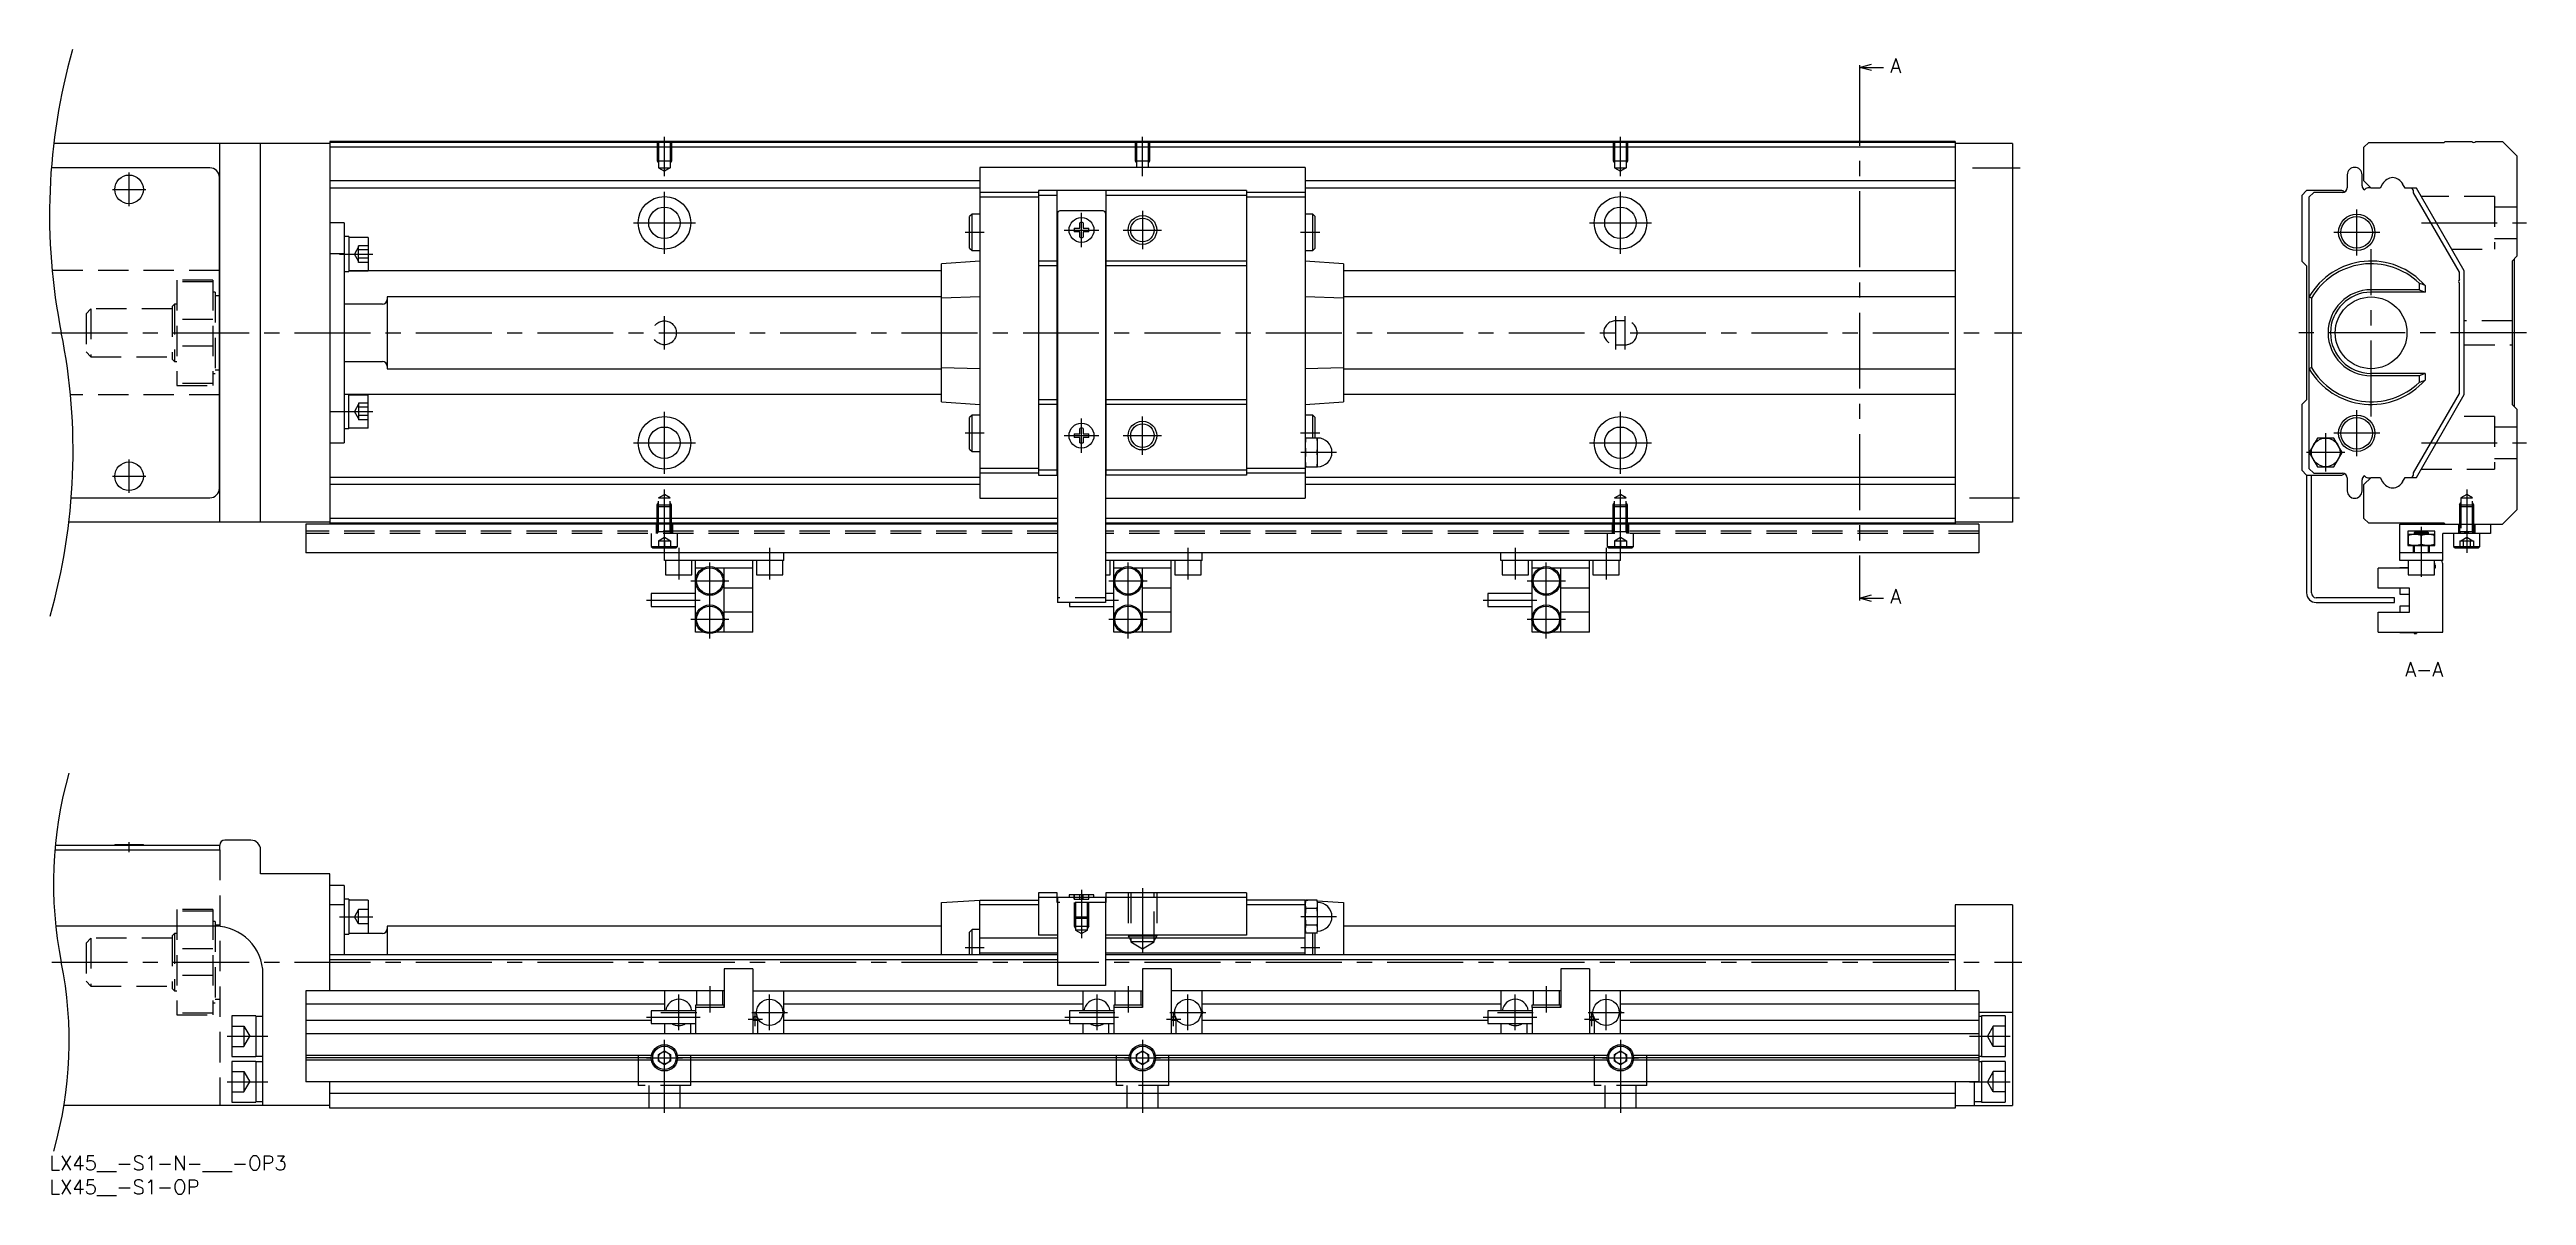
# Model space of a CAD drawing. Extents: x 0 to 518, y -8 to 231.
import ezdxf

# ---------------------------------------------------------------- set-up
doc = ezdxf.new("R2010")
doc.units = 0
doc.header["$LTSCALE"] = 0.5
doc.linetypes.add('CENTER', pattern=[50.8, 31.75, -6.35, 6.35, -6.35])
doc.linetypes.add('DASHED', pattern=[19.05, 12.7, -6.35])
for name, color, linetype in [('MSM_CENTER', 1, 'CENTER'), ('MSM_CONTINUOUS', 7, 'CONTINUOUS'), ('MSM_DASHED', 4, 'DASHED'), ('MSM_NARROW', 5, 'CONTINUOUS'), ('MSM_PART_NUMBER', 7, 'CONTINUOUS')]:
    doc.layers.add(name, color=color, linetype=linetype)
doc.styles.get("Standard").update_dxf_attribs({"font": 'txt.shx', "height": 3, "bigfont": 'bigfont.shx'})

# ---------------------------------------------------------------- blocks, each defined once
blk = doc.blocks.new('*U22')
at = {"layer": 'MSM_PART_NUMBER'}
blk.add_text('LX45__-S1-N-___-OP3', height=3, dxfattribs=at).set_placement((0, -3))
blk = doc.blocks.new('*U23')
at = {"layer": 'MSM_PART_NUMBER'}
blk.add_text('LX45__-S1-OP', height=3, dxfattribs=at).set_placement((0, -8))

msp = doc.modelspace()

# ---------------------------------------------------------------- linework, layer by layer
at = {"layer": 'MSM_CENTER'}
for p, q in [((378.64, 227.12), (378.64, 117.12)), ((128.64, 204.91), (128.64, 213.12)), ((228.64, 204.91), (228.64, 213.12)), ((328.64, 204.91), (328.64, 213.12)), ((13.14, 202.12), (20.14, 202.12)), ((16.64, 198.62), (16.64, 205.62)), ((402.32, 206.62), (412.26, 206.62)), ((128.64, 188.62), (128.64, 201.62)), ((215.89, 190.02), (215.89, 197.22)), ((228.64, 197.62), (228.64, 189.62)), ((328.64, 188.62), (328.64, 201.62)), ((482.68, 188.32), (482.68, 197.92)), ((122.15, 195.12), (135.14, 195.12)), ((195.54, 193.12), (191.55, 193.12)), ((212.29, 193.62), (219.49, 193.62)), ((224.64, 193.62), (232.64, 193.62)), ((265.76, 193.12), (261.73, 193.12)), ((322.14, 195.12), (335.14, 195.12)), ((487.48, 193.12), (477.88, 193.12)), ((496.21, 195.12), (518.18, 195.12)), ((60.64, 188.58), (67.64, 188.58)), ((485.68, 154.62), (485.68, 189.62)), ((0.46, 172.12), (412.64, 172.12)), ((128.64, 168.62), (128.64, 175.62)), ((327.64, 168.62), (327.64, 175.62)), ((329.64, 168.62), (329.64, 175.62)), ((518.18, 172.12), (470.18, 172.12)), ((60.64, 155.67), (67.64, 155.67)), ((128.64, 142.62), (128.64, 155.62)), ((328.64, 142.62), (328.64, 155.62)), ((482.68, 146.32), (482.68, 155.92)), ((195.54, 151.12), (191.55, 151.12)), ((212.29, 150.62), (219.49, 150.62)), ((215.89, 147.02), (215.89, 154.22)), ((224.64, 150.62), (232.64, 150.62)), ((228.64, 146.62), (228.64, 154.62)), ((265.76, 151.12), (261.73, 151.12)), ((476.18, 143.12), (476.18, 151.12)), ((487.48, 151.12), (477.88, 151.12)), ((16.64, 138.62), (16.64, 145.62)), ((122.14, 149.12), (135.14, 149.12)), ((269.23, 147.12), (261.75, 147.12)), ((322.14, 149.12), (335.14, 149.12)), ((480.18, 147.12), (472.18, 147.12)), ((496.21, 149.12), (518.18, 149.12)), ((13.14, 142.12), (20.14, 142.12)), ((128.64, 126.12), (128.64, 139.33)), ((328.64, 126.12), (328.64, 139.33)), ((401.64, 137.62), (412.14, 137.62)), ((505.68, 139.33), (505.68, 126.12)), ((496.18, 131.52), (496.18, 121.07)), ((131.64, 127.12), (131.64, 120.52)), ((150.64, 127.12), (150.64, 120.52)), ((238.14, 127.12), (238.14, 120.52)), ((306.64, 127.12), (306.64, 120.52)), ((325.64, 127.12), (325.64, 120.52)), ((134.13, 120.22), (142.13, 120.22)), ((138.13, 108.22), (138.13, 124.22)), ((221.63, 120.22), (229.63, 120.22)), ((225.63, 108.22), (225.63, 124.22)), ((309.13, 120.22), (317.13, 120.22)), ((313.13, 108.22), (313.13, 124.22)), ((124.89, 116.22), (136.14, 116.22)), ((220.89, 116.22), (223.64, 116.22)), ((299.89, 116.22), (311.14, 116.22)), ((134.13, 112.22), (142.13, 112.22)), ((221.63, 112.22), (229.63, 112.22)), ((309.13, 112.22), (317.13, 112.22)), ((16.64, 63.5), (16.64, 65.6)), ((215.89, 55.6), (215.89, 45.5)), ((228.64, 56), (228.64, 42.3)), ((60.64, 50), (67.64, 50)), ((269.23, 50), (261.75, 50)), ((195.54, 43.5), (191.55, 43.5)), ((265.78, 43.5), (261.75, 43.5)), ((0.46, 40.5), (412.64, 40.5)), ((131.64, 26.25), (131.64, 33.75)), ((138.13, 35.5), (138.13, 30)), ((150.64, 26.25), (150.64, 33.75)), ((219.14, 26.25), (219.14, 33.75)), ((225.63, 35.5), (225.63, 30)), ((238.14, 26.25), (238.14, 33.75)), ((306.64, 26.25), (306.64, 33.75)), ((313.13, 35.5), (313.13, 30)), ((325.64, 26.25), (325.64, 33.75)), ((124.89, 29), (136.14, 29)), ((127.89, 30), (135.39, 30)), ((146.14, 28.6), (149.14, 28.6)), ((146.89, 30), (154.39, 30)), ((147.64, 27.1), (147.64, 30.1)), ((212.39, 29), (223.64, 29)), ((215.39, 30), (222.89, 30)), ((233.64, 28.6), (236.64, 28.6)), ((234.39, 30), (241.89, 30)), ((235.14, 27.1), (235.14, 30.1)), ((299.89, 29), (311.14, 29)), ((302.89, 30), (310.39, 30)), ((321.14, 28.6), (324.14, 28.6)), ((321.89, 30), (329.39, 30)), ((322.64, 27.1), (322.64, 30.1)), ((37.14, 25), (45.64, 25)), ((128.64, 9), (128.64, 24.25)), ((228.64, 24.25), (228.64, 9)), ((328.64, 24.25), (328.64, 9)), ((401.64, 25), (410.14, 25)), ((124.89, 20.5), (132.39, 20.5)), ((224.89, 20.5), (232.39, 20.5)), ((324.89, 20.5), (332.39, 20.5)), ((37.14, 15.5), (45.64, 15.5)), ((401.64, 15.5), (410.14, 15.5))]:
    msp.add_line(p, q, dxfattribs=at)
at = {"layer": 'MSM_CONTINUOUS'}
for p, q in [((378.64, 227.62), (381.14, 228.29)), ((378.64, 228.12), (378.64, 227.12)), ((381.14, 226.95), (378.64, 227.62)), ((378.64, 227.62), (383.64, 227.62)), ((58.64, 211.72), (0.88, 211.72)), ((35.64, 132.52), (35.64, 211.72)), ((44.14, 132.52), (44.14, 211.72)), ((398.64, 212.12), (58.64, 212.12)), ((58.64, 212.12), (58.64, 132.12)), ((398.64, 211.92), (58.64, 211.92)), ((398.64, 210.92), (58.64, 210.92)), ((398.64, 212.12), (398.64, 132.12)), ((410.64, 211.72), (398.64, 211.72)), ((410.64, 211.72), (410.64, 132.52)), ((484.18, 210.92), (485.18, 211.92)), ((484.18, 203.87), (484.18, 210.92)), ((485.18, 211.92), (500.98, 211.92)), ((500.98, 211.92), (501.18, 212.12)), ((501.18, 212.12), (506.78, 212.12)), ((507.58, 212.12), (513.18, 212.12)), ((513.18, 212.12), (516.18, 209.12)), ((516.18, 209.12), (516.18, 188.12)), ((33.54, 206.62), (0.38, 206.62)), ((35.54, 139.62), (35.54, 204.62)), ((35.64, 202.22), (35.54, 202.22)), ((194.59, 203.87), (58.64, 203.87)), ((194.59, 202.37), (58.64, 202.37)), ((262.69, 206.72), (194.59, 206.72)), ((194.59, 206.72), (194.59, 137.52)), ((262.69, 206.72), (262.69, 137.52)), ((398.64, 203.87), (262.69, 203.87)), ((398.64, 202.37), (262.69, 202.37)), ((480.68, 205.17), (480.68, 202.47)), ((483.78, 202.87), (483.78, 205.17)), ((485.68, 202.37), (484.18, 203.87)), ((485.63, 202.42), (484.98, 202.42)), ((487.57, 202.37), (485.68, 202.37)), ((488.08, 203.27), (487.57, 202.37)), ((492.79, 202.37), (492.28, 203.27)), ((495.18, 202.37), (492.79, 202.37)), ((505.18, 185.05), (495.18, 202.37)), ((35.64, 197.72), (35.54, 197.72)), ((192.99, 196.92), (192.49, 196.42)), ((194.59, 196.92), (192.99, 196.92)), ((192.99, 189.32), (192.99, 196.92)), ((206.89, 201.47), (194.59, 201.47)), ((206.89, 200.47), (194.59, 200.47)), ((250.39, 201.87), (206.89, 201.87)), ((206.89, 201.87), (206.89, 142.37)), ((210.79, 200.87), (206.89, 200.87)), ((210.79, 142.37), (210.79, 201.87)), ((210.89, 197.12), (210.89, 115.72)), ((220.39, 197.62), (211.39, 197.62)), ((220.89, 197.12), (220.89, 115.72)), ((220.99, 201.87), (220.99, 142.37)), ((250.39, 200.87), (220.99, 200.87)), ((250.39, 201.87), (250.39, 142.37)), ((262.69, 201.47), (250.39, 201.47)), ((262.69, 200.47), (250.39, 200.47)), ((264.29, 196.92), (262.69, 196.92)), ((264.29, 189.32), (264.29, 196.92)), ((264.79, 196.42), (264.29, 196.92)), ((472.18, 201.87), (471.18, 200.87)), ((471.18, 200.87), (471.18, 187.12)), ((479.55, 201.87), (472.18, 201.87)), ((473.68, 201.47), (472.68, 200.47)), ((472.68, 200.47), (472.68, 143.77)), ((479.68, 201.47), (473.68, 201.47)), ((494.57, 201.42), (494.57, 201.62)), ((504.18, 184.79), (494.57, 201.42)), ((61.64, 195.12), (58.64, 195.12)), ((61.64, 195.12), (61.64, 149.12)), ((62.64, 192.23), (61.64, 192.23)), ((62.64, 192.23), (62.64, 184.93)), ((66.64, 192.08), (62.64, 192.08)), ((66.64, 192.08), (66.64, 185.08)), ((192.49, 189.82), (192.49, 196.42)), ((214.39, 193.99), (215.52, 193.99)), ((215.52, 193.25), (214.39, 193.25)), ((215.52, 193.99), (215.52, 195.13)), ((215.52, 192.12), (215.52, 193.25)), ((216.26, 195.13), (216.26, 193.99)), ((216.26, 193.99), (217.4, 193.99)), ((217.4, 193.25), (216.26, 193.25)), ((216.26, 193.25), (216.26, 192.12)), ((264.79, 189.82), (264.79, 196.42)), ((61.64, 188.65), (58.64, 188.65)), ((194.59, 187.12), (186.59, 186.57)), ((186.59, 157.68), (186.59, 186.57)), ((192.49, 189.82), (192.99, 189.32)), ((192.99, 189.32), (194.59, 189.32)), ((210.79, 187.12), (206.89, 187.12)), ((250.39, 187.12), (220.99, 187.12)), ((262.69, 189.32), (264.29, 189.32)), ((270.69, 186.57), (262.69, 187.12)), ((264.29, 189.32), (264.79, 189.82)), ((270.69, 186.57), (270.69, 157.68)), ((471.18, 187.12), (472.18, 186.12)), ((516.18, 188.12), (515.18, 187.12)), ((515.18, 187.12), (515.18, 157.12)), ((515.68, 156.62), (515.68, 187.62)), ((35.64, 185.12), (35.54, 185.12)), ((61.64, 184.93), (62.64, 184.93)), ((62.64, 185.08), (66.64, 185.08)), ((186.59, 185.05), (62.64, 185.05)), ((210.79, 186.12), (206.89, 186.12)), ((250.39, 186.12), (220.99, 186.12)), ((398.64, 185.05), (270.69, 185.05)), ((472.18, 186.12), (472.18, 158.12)), ((495.74, 182.49), (495.74, 181.12)), ((496.96, 182.01), (496.96, 180.62)), ((504.18, 183.27), (504.18, 184.79)), ((504.18, 159.46), (504.18, 182.47)), ((505.18, 159.2), (505.18, 185.05)), ((35.64, 179.87), (35.54, 179.87)), ((69.64, 178.12), (61.64, 178.12)), ((70.64, 179.62), (70.64, 164.62)), ((186.59, 179.62), (70.64, 179.62)), ((194.59, 179.61), (186.59, 179.36)), ((270.69, 179.36), (262.69, 179.61)), ((398.64, 179.62), (270.69, 179.62)), ((473.18, 179.36), (472.68, 179.61)), ((473.18, 179.36), (473.18, 164.89)), ((495.74, 181.12), (485.68, 181.12)), ((496.96, 180.62), (485.68, 180.62)), ((495.74, 181.12), (496.96, 180.62)), ((61.64, 166.12), (69.64, 166.12)), ((35.54, 164.37), (35.64, 164.37)), ((70.64, 164.62), (186.59, 164.62)), ((186.59, 164.89), (194.59, 164.64)), ((262.69, 164.64), (270.69, 164.89)), ((270.69, 164.62), (398.64, 164.62)), ((472.68, 164.64), (473.18, 164.89)), ((496.96, 163.62), (485.68, 163.62)), ((495.74, 163.12), (485.68, 163.12)), ((496.96, 163.62), (495.74, 163.12)), ((495.74, 163.12), (495.74, 161.76)), ((496.96, 163.62), (496.96, 162.24)), ((35.64, 159.12), (35.54, 159.12)), ((61.64, 155.6), (58.64, 155.6)), ((61.64, 159.32), (62.64, 159.32)), ((62.64, 152.02), (62.64, 159.32)), ((186.59, 159.2), (62.64, 159.2)), ((62.64, 159.17), (66.64, 159.17)), ((66.64, 152.17), (66.64, 159.17)), ((186.59, 157.68), (194.59, 157.12)), ((210.79, 158.12), (206.89, 158.12)), ((210.79, 157.12), (206.89, 157.12)), ((250.39, 158.12), (220.99, 158.12)), ((250.39, 157.12), (220.99, 157.12)), ((262.69, 157.12), (270.69, 157.68)), ((398.64, 159.2), (270.69, 159.2)), ((472.18, 158.12), (471.18, 157.12)), ((471.18, 157.12), (471.18, 143.37)), ((494.57, 142.82), (504.18, 159.46)), ((495.18, 141.87), (505.18, 159.2)), ((515.18, 157.12), (516.18, 156.12)), ((516.18, 156.12), (516.18, 135.12)), ((62.64, 152.02), (61.64, 152.02)), ((66.64, 152.17), (62.64, 152.17)), ((192.99, 154.92), (192.49, 154.42)), ((192.49, 147.82), (192.49, 154.42)), ((194.59, 154.92), (192.99, 154.92)), ((192.99, 147.32), (192.99, 154.92)), ((214.39, 150.99), (215.52, 150.99)), ((215.52, 150.99), (215.52, 152.13)), ((216.26, 152.13), (216.26, 150.99)), ((216.26, 150.99), (217.4, 150.99)), ((264.29, 154.92), (262.69, 154.92)), ((264.79, 154.42), (264.29, 154.92)), ((264.29, 150.12), (264.29, 154.92)), ((264.79, 150.11), (264.79, 154.42)), ((35.64, 146.52), (35.54, 146.52)), ((58.64, 149.12), (61.64, 149.12)), ((192.49, 147.82), (192.99, 147.32)), ((192.99, 147.32), (194.59, 147.32)), ((215.52, 150.25), (214.39, 150.25)), ((215.52, 149.12), (215.52, 150.25)), ((217.4, 150.25), (216.26, 150.25)), ((216.26, 150.25), (216.26, 149.12)), ((265.29, 150.12), (262.69, 150.12)), ((265.17, 147.12), (262.82, 147.12)), ((265.29, 144.12), (265.29, 150.12)), ((474.45, 150.12), (472.72, 147.12)), ((472.72, 147.12), (474.45, 144.12)), ((477.91, 150.12), (474.45, 150.12)), ((479.64, 147.12), (477.91, 150.12)), ((477.91, 144.12), (479.64, 147.12)), ((35.54, 142.02), (35.64, 142.02)), ((194.59, 141.87), (58.64, 141.87)), ((194.59, 140.37), (58.64, 140.37)), ((206.89, 143.77), (194.59, 143.77)), ((206.89, 142.77), (194.59, 142.77)), ((210.79, 143.37), (206.89, 143.37)), ((206.89, 142.37), (210.89, 142.37)), ((250.39, 142.37), (220.89, 142.37)), ((250.39, 143.37), (220.99, 143.37)), ((262.69, 143.77), (250.39, 143.77)), ((262.69, 142.77), (250.39, 142.77)), ((262.69, 144.12), (265.29, 144.12)), ((398.64, 141.87), (262.69, 141.87)), ((398.64, 140.37), (262.69, 140.37)), ((471.18, 143.37), (472.18, 142.37)), ((472.18, 142.37), (472.18, 117.72)), ((472.18, 142.37), (479.56, 142.37)), ((472.68, 143.77), (473.68, 142.77)), ((473.18, 117.72), (473.18, 142.37)), ((473.68, 142.77), (479.68, 142.77)), ((474.45, 144.12), (477.91, 144.12)), ((480.68, 141.77), (480.68, 139.07)), ((483.78, 139.07), (483.78, 141.37)), ((484.18, 140.37), (485.68, 141.87)), ((484.18, 133.32), (484.18, 140.37)), ((484.98, 141.82), (485.63, 141.82)), ((485.68, 141.87), (487.57, 141.87)), ((487.57, 141.87), (488.08, 140.98)), ((492.28, 140.98), (492.79, 141.87)), ((492.79, 141.87), (495.18, 141.87)), ((494.57, 142.62), (494.57, 142.82)), ((4.55, 137.62), (33.54, 137.62)), ((194.59, 137.52), (210.89, 137.52)), ((221.14, 137.52), (262.69, 137.52)), ((516.18, 135.12), (513.18, 132.12)), ((58.64, 132.52), (4.05, 132.52)), ((53.64, 132.12), (53.64, 126.12)), ((210.89, 132.12), (53.64, 132.12)), ((210.89, 133.32), (58.64, 133.32)), ((210.89, 132.32), (58.64, 132.32)), ((398.64, 133.32), (221.14, 133.32)), ((398.64, 132.32), (221.14, 132.32)), ((403.64, 132.12), (221.14, 132.12)), ((410.64, 132.52), (398.64, 132.52)), ((403.64, 132.12), (403.64, 126.12)), ((485.18, 132.32), (484.18, 133.32)), ((500.98, 132.32), (485.18, 132.32)), ((491.68, 124.52), (491.68, 132.12)), ((491.68, 132.12), (513.18, 132.12)), ((499.03, 130.62), (493.33, 130.62)), ((493.33, 130.62), (493.33, 127.62)), ((493.43, 130.02), (498.93, 130.02)), ((493.43, 130.02), (493.43, 127.62)), ((493.43, 129.78), (494.1, 129.96)), ((494.1, 129.96), (494.45, 130.01)), ((494.45, 130.01), (494.8, 130.02)), ((494.88, 130.52), (494.68, 130.32)), ((494.68, 130.32), (494.68, 130.02)), ((494.68, 130.32), (497.68, 130.32)), ((494.8, 130.02), (494.9, 130.02)), ((494.88, 130.52), (497.48, 130.52)), ((494.9, 130.02), (495.54, 129.95)), ((495.54, 129.95), (496.18, 129.78)), ((496.18, 129.78), (496.85, 129.96)), ((496.18, 127.87), (496.18, 129.78)), ((496.85, 129.96), (497.2, 130.01)), ((497.2, 130.01), (497.55, 130.02)), ((497.68, 130.32), (497.48, 130.52)), ((497.55, 130.02), (497.65, 130.02)), ((497.65, 130.02), (498.29, 129.95)), ((497.68, 130.02), (497.68, 130.32)), ((498.29, 129.95), (498.93, 129.78)), ((498.93, 127.62), (498.93, 130.02)), ((499.03, 127.62), (499.03, 130.62)), ((500.68, 124.52), (500.68, 130.12)), ((510.68, 130.12), (500.68, 130.12)), ((501.18, 132.12), (500.98, 132.32)), ((501.18, 132.12), (500.98, 132.32)), ((502.93, 130.12), (502.93, 127.42)), ((505.68, 130.62), (505.18, 130.12)), ((506.18, 130.12), (505.68, 130.62)), ((508.43, 127.42), (508.43, 130.12)), ((510.68, 132.12), (510.68, 130.12)), ((210.89, 126.12), (53.64, 126.12)), ((128.64, 124.52), (128.64, 126.12)), ((153.64, 124.52), (128.64, 124.52)), ((128.89, 124.52), (128.89, 121.52)), ((134.39, 121.52), (134.39, 124.52)), ((135.14, 120.47), (135.14, 124.52)), ((147.14, 109.52), (147.14, 124.52)), ((147.89, 124.52), (147.89, 121.52)), ((153.39, 121.52), (153.39, 124.52)), ((153.64, 124.52), (153.64, 126.12)), ((403.64, 126.12), (221.14, 126.12)), ((241.14, 124.52), (221.14, 124.52)), ((221.89, 121.52), (221.89, 124.52)), ((222.64, 120.47), (222.64, 124.52)), ((234.64, 109.52), (234.64, 124.52)), ((235.39, 124.52), (235.39, 121.52)), ((240.89, 121.52), (240.89, 124.52)), ((241.14, 124.52), (241.14, 126.12)), ((303.64, 124.52), (303.64, 126.12)), ((328.64, 124.52), (303.64, 124.52)), ((303.89, 124.52), (303.89, 121.52)), ((309.39, 121.52), (309.39, 124.52)), ((310.14, 120.47), (310.14, 124.52)), ((322.14, 109.52), (322.14, 124.52)), ((322.89, 124.52), (322.89, 121.52)), ((328.39, 121.52), (328.39, 124.52)), ((328.64, 124.52), (328.64, 126.12)), ((500.68, 126.12), (491.68, 126.12)), ((500.68, 124.52), (491.68, 124.52)), ((493.33, 127.62), (499.03, 127.62)), ((494.07, 127.7), (493.43, 127.87)), ((493.43, 124.52), (493.43, 121.52)), ((494.71, 127.63), (494.07, 127.7)), ((494.48, 127.62), (494.48, 126.12)), ((494.68, 127.62), (494.68, 126.12)), ((494.8, 127.62), (494.71, 127.63)), ((495.16, 127.64), (494.8, 127.62)), ((495.51, 127.69), (495.16, 127.64)), ((496.18, 127.87), (495.51, 127.69)), ((496.82, 127.7), (496.18, 127.87)), ((497.46, 127.63), (496.82, 127.7)), ((497.55, 127.62), (497.46, 127.63)), ((497.87, 127.64), (497.55, 127.62)), ((497.68, 126.12), (497.68, 127.62)), ((497.91, 127.64), (497.87, 127.64)), ((497.88, 126.12), (497.88, 127.62)), ((498.26, 127.69), (497.91, 127.64)), ((498.93, 127.87), (498.26, 127.69)), ((498.93, 121.52), (498.93, 124.52)), ((502.93, 127.42), (503.23, 127.12)), ((502.93, 127.42), (508.43, 127.42)), ((503.23, 127.12), (508.13, 127.12)), ((508.13, 127.12), (508.43, 127.42)), ((128.89, 121.52), (134.39, 121.52)), ((136.82, 122.92), (135.14, 122.92)), ((135.14, 112.47), (135.14, 119.98)), ((147.14, 122.92), (139.44, 122.92)), ((141.14, 109.52), (141.14, 122.92)), ((147.89, 121.52), (153.39, 121.52)), ((220.89, 121.52), (221.89, 121.52)), ((224.32, 122.92), (222.64, 122.92)), ((222.64, 112.47), (222.64, 119.98)), ((234.64, 122.92), (226.94, 122.92)), ((228.64, 109.52), (228.64, 122.92)), ((235.39, 121.52), (240.89, 121.52)), ((303.89, 121.52), (309.39, 121.52)), ((311.82, 122.92), (310.14, 122.92)), ((310.14, 112.47), (310.14, 119.98)), ((322.14, 122.92), (314.44, 122.92)), ((316.14, 109.52), (316.14, 122.92)), ((322.89, 121.52), (328.39, 121.52)), ((493.43, 122.92), (487.18, 122.92)), ((487.18, 118.72), (487.18, 122.92)), ((491.68, 122.97), (491.68, 122.92)), ((493.43, 122.97), (491.68, 122.97)), ((493.43, 121.52), (498.93, 121.52)), ((499.08, 122.92), (498.93, 122.92)), ((499.08, 123.52), (499.08, 122.92)), ((500.68, 109.52), (500.68, 123.52)), ((125.89, 117.57), (125.89, 114.87)), ((135.14, 117.57), (125.89, 117.57)), ((125.89, 114.87), (135.14, 114.87)), ((147.14, 118.72), (141.14, 118.72)), ((220.89, 115.72), (210.89, 115.72)), ((213.39, 115.72), (213.39, 114.87)), ((213.39, 114.87), (222.64, 114.87)), ((222.64, 117.57), (220.89, 117.57)), ((234.64, 118.72), (228.64, 118.72)), ((300.89, 117.57), (300.89, 114.87)), ((310.14, 117.57), (300.89, 117.57)), ((300.89, 114.87), (310.14, 114.87)), ((322.14, 118.72), (316.14, 118.72)), ((378.64, 116.62), (381.14, 117.29)), ((378.64, 117.12), (378.64, 116.12)), ((381.14, 115.95), (378.64, 116.62)), ((378.64, 116.62), (383.64, 116.62)), ((490.58, 116.72), (474.18, 116.72)), ((474.18, 115.72), (490.58, 115.72)), ((493.68, 118.72), (487.18, 118.72)), ((490.58, 115.72), (490.58, 116.72)), ((491.68, 118.72), (491.68, 117.47)), ((491.68, 117.47), (493.68, 117.47)), ((491.68, 114.97), (491.68, 113.72)), ((493.68, 114.97), (491.68, 114.97)), ((493.68, 113.72), (493.68, 118.72)), ((135.14, 109.52), (135.14, 111.98)), ((136.82, 109.52), (135.14, 109.52)), ((147.14, 109.52), (139.44, 109.52)), ((147.14, 113.72), (141.14, 113.72)), ((222.64, 109.52), (222.64, 111.98)), ((224.32, 109.52), (222.64, 109.52)), ((234.64, 109.52), (226.94, 109.52)), ((234.64, 113.72), (228.64, 113.72)), ((310.14, 109.52), (310.14, 111.98)), ((311.82, 109.52), (310.14, 109.52)), ((322.14, 109.52), (314.44, 109.52)), ((322.14, 113.72), (316.14, 113.72)), ((487.18, 113.72), (493.68, 113.72)), ((487.18, 109.52), (487.18, 113.72)), ((487.18, 109.52), (500.68, 109.52)), ((491.68, 109.52), (491.68, 109.47)), ((491.68, 109.47), (494.68, 109.47)), ((494.68, 109.52), (494.68, 109.22)), ((494.68, 109.22), (495.18, 109.22)), ((495.18, 109.52), (495.18, 109.22)), ((1.12, 64), (35.64, 64)), ((1.21, 65), (35.54, 65)), ((13.64, 65.1), (19.64, 65.1)), ((13.64, 65.1), (13.64, 65)), ((19.64, 65), (19.64, 65.1)), ((35.54, 65), (35.54, 64)), ((35.64, 64), (35.64, 65)), ((42.14, 66), (36.64, 66)), ((44.14, 59), (44.14, 64)), ((58.64, 59), (44.14, 59)), ((58.64, 34.5), (58.64, 59)), ((61.64, 56.5), (58.64, 56.5)), ((61.64, 52.5), (58.64, 52.5)), ((61.64, 56.5), (61.64, 42)), ((62.64, 53.65), (61.64, 53.65)), ((62.64, 53.65), (62.64, 46.35)), ((66.64, 53.5), (62.64, 53.5)), ((66.64, 53.5), (66.64, 46.5)), ((186.59, 53), (194.59, 53.5)), ((186.59, 42), (186.59, 53)), ((194.59, 53.5), (206.89, 53.5)), ((194.59, 42), (194.59, 53.5)), ((206.89, 52.5), (194.59, 52.5)), ((210.79, 55), (206.89, 55)), ((206.89, 55), (206.89, 46.15)), ((210.79, 54), (206.89, 54)), ((210.79, 53), (210.79, 55)), ((210.79, 53), (210.89, 53)), ((220.89, 54), (210.89, 54)), ((210.89, 54), (210.89, 35.6)), ((213.29, 54.6), (213.29, 54)), ((218.49, 54.6), (213.29, 54.6)), ((218.49, 54), (218.49, 54.6)), ((220.89, 54), (220.89, 35.6)), ((220.99, 53), (220.89, 53)), ((220.99, 55), (220.99, 53)), ((250.39, 55), (220.99, 55)), ((250.39, 54), (220.99, 54)), ((250.39, 55), (250.39, 46.15)), ((262.69, 53.5), (250.39, 53.5)), ((262.69, 52.5), (250.39, 52.5)), ((262.69, 53.5), (263.26, 53.46)), ((262.69, 42), (262.69, 53.5)), ((262.82, 53.46), (262.69, 53)), ((262.7, 52.41), (262.69, 52.6)), ((265.17, 53.46), (262.82, 53.46)), ((265.29, 53), (265.17, 53.46)), ((265.2, 53.34), (270.69, 53)), ((265.29, 47), (265.29, 53)), ((270.69, 53), (270.69, 42)), ((410.64, 52.5), (398.64, 52.5)), ((398.64, 52.5), (398.64, 34.5)), ((410.64, 52.5), (410.64, 10.5)), ((34.64, 48), (1.31, 48)), ((70.64, 48), (70.64, 42)), ((186.59, 48), (70.64, 48)), ((192.99, 47.3), (192.49, 46.8)), ((192.49, 42), (192.49, 46.8)), ((192.99, 42), (192.99, 47.3)), ((194.59, 47.3), (192.99, 47.3)), ((262.69, 47), (262.82, 46.54)), ((265.17, 51.73), (262.82, 51.73)), ((265.17, 48.27), (262.82, 48.27)), ((265.17, 46.54), (265.29, 47)), ((398.64, 48), (270.69, 48)), ((210.89, 42), (58.64, 42)), ((61.64, 46.35), (62.64, 46.35)), ((69.64, 46.5), (62.64, 46.5)), ((210.89, 45.5), (194.59, 45.5)), ((210.89, 42.4), (194.59, 42.4)), ((210.89, 46.15), (206.89, 46.15)), ((250.39, 46.15), (220.89, 46.15)), ((262.69, 45.5), (220.89, 45.5)), ((262.69, 42.4), (220.89, 42.4)), ((398.64, 42), (220.89, 42)), ((265.17, 46.54), (262.82, 46.54)), ((264.29, 42), (264.29, 46.54)), ((264.79, 42), (264.79, 46.54)), ((44.64, 10.5), (44.64, 38)), ((210.89, 41), (58.64, 41)), ((141.14, 39.1), (141.14, 31)), ((147.14, 39.1), (141.14, 39.1)), ((147.14, 39.1), (147.14, 25.5)), ((398.64, 41), (220.89, 41)), ((228.64, 39.1), (228.64, 31)), ((234.64, 39.1), (228.64, 39.1)), ((234.64, 39.1), (234.64, 25.5)), ((316.14, 39.1), (316.14, 31)), ((322.14, 39.1), (316.14, 39.1)), ((322.14, 39.1), (322.14, 25.5)), ((53.64, 34.5), (53.64, 15.5)), ((141.14, 34.5), (53.64, 34.5)), ((128.64, 31.7), (53.64, 31.7)), ((128.64, 34.5), (128.64, 30.35)), ((135.13, 31.5), (135.13, 31)), ((141.13, 31.5), (135.13, 31.5)), ((135.38, 34.5), (135.38, 31.5)), ((140.88, 31.5), (140.88, 34.5)), ((141.13, 31), (141.13, 31.5)), ((147.14, 34.5), (228.64, 34.5)), ((153.64, 25.5), (153.64, 34.5)), ((216.14, 31.7), (153.64, 31.7)), ((220.89, 35.6), (210.89, 35.6)), ((216.14, 34.5), (216.14, 30.35)), ((222.63, 31.5), (222.63, 31)), ((228.63, 31.5), (222.63, 31.5)), ((222.88, 34.5), (222.88, 31.5)), ((228.38, 31.5), (228.38, 34.5)), ((228.63, 31), (228.63, 31.5)), ((316.14, 34.5), (234.64, 34.5)), ((241.14, 25.5), (241.14, 34.5)), ((303.64, 31.7), (241.14, 31.7)), ((303.64, 34.5), (303.64, 30.35)), ((310.13, 31.5), (310.13, 31)), ((316.13, 31.5), (310.13, 31.5)), ((310.38, 34.5), (310.38, 31.5)), ((315.88, 31.5), (315.88, 34.5)), ((316.13, 31), (316.13, 31.5)), ((403.64, 34.5), (322.14, 34.5)), ((328.64, 25.5), (328.64, 34.5)), ((403.64, 31.7), (328.64, 31.7)), ((403.64, 34.5), (403.64, 15.5)), ((43.14, 29.25), (38.14, 29.25)), ((38.14, 29.25), (38.14, 20.75)), ((43.14, 29.25), (43.14, 20.75)), ((44.64, 29.15), (43.14, 29.15)), ((125.89, 28.3), (53.64, 28.3)), ((135.14, 30.35), (125.89, 30.35)), ((125.89, 30.35), (125.89, 27.65)), ((125.89, 27.65), (135.14, 27.65)), ((128.64, 27.65), (128.64, 25.5)), ((134.14, 25.5), (134.14, 27.65)), ((141.14, 31), (135.13, 31)), ((135.14, 31), (135.14, 25.5)), ((148.14, 28.3), (147.14, 28.3)), ((148.14, 28.6), (148.14, 25.5)), ((153.82, 30), (153.64, 30.3)), ((153.64, 29.7), (153.82, 30)), ((213.39, 28.3), (153.64, 28.3)), ((222.64, 30.35), (213.39, 30.35)), ((213.39, 30.35), (213.39, 27.65)), ((213.39, 27.65), (222.64, 27.65)), ((216.14, 27.65), (216.14, 25.5)), ((221.64, 25.5), (221.64, 27.65)), ((228.64, 31), (222.63, 31)), ((222.64, 31), (222.64, 25.5)), ((235.64, 28.3), (234.64, 28.3)), ((235.64, 28.6), (235.64, 25.5)), ((241.32, 30), (241.14, 30.3)), ((241.14, 29.7), (241.32, 30)), ((300.89, 28.3), (241.14, 28.3)), ((310.14, 30.35), (300.89, 30.35)), ((300.89, 30.35), (300.89, 27.65)), ((300.89, 27.65), (310.14, 27.65)), ((303.64, 27.65), (303.64, 25.5)), ((309.14, 25.5), (309.14, 27.65)), ((316.14, 31), (310.13, 31)), ((310.14, 31), (310.14, 25.5)), ((323.14, 28.3), (322.14, 28.3)), ((323.14, 28.6), (323.14, 25.5)), ((328.82, 30), (328.64, 30.3)), ((328.64, 29.7), (328.82, 30)), ((403.64, 28.3), (328.64, 28.3)), ((410.64, 30), (403.64, 30)), ((404.14, 29.15), (403.64, 29.15)), ((409.14, 29.25), (404.14, 29.25)), ((404.14, 29.25), (404.14, 20.75)), ((409.14, 29.25), (409.14, 20.75)), ((38.14, 20.75), (43.14, 20.75)), ((43.14, 20.85), (44.64, 20.85)), ((403.64, 25.5), (53.64, 25.5)), ((125.94, 21), (53.64, 21)), ((127.39, 21.22), (128.64, 21.94)), ((127.39, 19.78), (127.39, 21.22)), ((128.64, 21.94), (129.89, 21.22)), ((129.89, 21.22), (129.89, 19.78)), ((225.94, 21), (131.35, 21)), ((227.39, 21.22), (228.64, 21.94)), ((227.39, 19.78), (227.39, 21.22)), ((228.64, 21.94), (229.89, 21.22)), ((229.89, 21.22), (229.89, 19.78)), ((325.94, 21), (231.35, 21)), ((327.39, 21.22), (328.64, 21.94)), ((327.39, 19.78), (327.39, 21.22)), ((328.64, 21.94), (329.89, 21.22)), ((329.89, 21.22), (329.89, 19.78)), ((403.64, 21), (331.35, 21)), ((403.64, 20.85), (404.14, 20.85)), ((404.14, 20.75), (409.14, 20.75)), ((43.14, 19.75), (38.14, 19.75)), ((38.14, 19.75), (38.14, 11.25)), ((43.14, 19.75), (43.14, 11.25)), ((44.64, 19.65), (43.14, 19.65)), ((125.89, 20.5), (53.64, 20.5)), ((125.94, 20), (53.64, 20)), ((128.64, 19.06), (127.39, 19.78)), ((129.89, 19.78), (128.64, 19.06)), ((225.94, 20), (131.35, 20)), ((225.89, 20.5), (131.39, 20.5)), ((228.64, 19.06), (227.39, 19.78)), ((229.89, 19.78), (228.64, 19.06)), ((325.94, 20), (231.35, 20)), ((325.89, 20.5), (231.39, 20.5)), ((328.64, 19.06), (327.39, 19.78)), ((329.89, 19.78), (328.64, 19.06)), ((403.64, 20), (331.35, 20)), ((403.64, 20.5), (331.39, 20.5)), ((404.14, 19.65), (403.64, 19.65)), ((409.14, 19.75), (404.14, 19.75)), ((404.14, 19.75), (404.14, 11.25)), ((409.14, 19.75), (409.14, 11.25)), ((58.64, 10.5), (3.01, 10.5)), ((38.14, 11.25), (43.14, 11.25)), ((43.14, 11.35), (44.64, 11.35)), ((403.64, 15.5), (53.64, 15.5)), ((58.64, 10), (58.64, 15.5)), ((398.64, 13), (58.64, 13)), ((398.64, 15.5), (398.64, 10)), ((398.64, 10.5), (410.64, 10.5)), ((402.64, 15.5), (402.64, 10.5)), ((402.64, 11.35), (404.14, 11.35)), ((404.14, 11.25), (409.14, 11.25)), ((398.64, 10), (58.64, 10))]:
    msp.add_line(p, q, dxfattribs=at)
for centre, radius in [((16.64, 202.12), 3), ((128.64, 195.12), 5.5), ((128.64, 195.12), 3.3), ((328.64, 195.12), 5.5), ((328.64, 195.12), 3.3), ((482.68, 193.12), 3.8), ((215.89, 193.62), 2.6), ((228.64, 193.62), 2.46), ((482.68, 193.12), 3.3), ((485.68, 172.12), 7.5), ((128.64, 149.12), 5.5), ((128.64, 149.12), 3.3), ((215.89, 150.62), 2.6), ((228.64, 150.62), 2.46), ((328.64, 149.12), 5.5), ((328.64, 149.12), 3.3), ((482.68, 151.12), 3.8), ((482.68, 151.12), 3.3), ((16.64, 142.12), 3), ((476.18, 147.12), 3), ((138.13, 120.22), 3), ((138.13, 120.22), 2.75), ((225.63, 120.22), 3), ((225.63, 120.22), 2.75), ((313.13, 120.22), 3), ((313.13, 120.22), 2.75), ((138.13, 112.22), 3), ((138.13, 112.22), 2.75), ((225.63, 112.22), 3), ((225.63, 112.22), 2.75), ((313.13, 112.22), 3), ((313.13, 112.22), 2.75), ((150.64, 30), 2.75), ((238.14, 30), 2.75), ((325.64, 30), 2.75), ((128.64, 20.5), 2.75), ((128.64, 20.5), 2.45), ((128.64, 20.5), 1.25), ((228.64, 20.5), 2.75), ((228.64, 20.5), 2.45), ((228.64, 20.5), 1.25), ((328.64, 20.5), 2.75), ((328.64, 20.5), 2.45), ((328.64, 20.5), 1.25)]:
    msp.add_circle(centre, radius, dxfattribs=at)
for centre, radius, start, end in [((507.18, 212.42), 0.5, 216.8699, 323.1301), ((33.54, 204.62), 2, 0, 90), ((479.68, 202.47), 1, 270, 0), ((482.23, 205.17), 1.55, 0, 180), ((484.78, 202.87), 1, 180, 239.9081), ((484.98, 201.62), 0.8, 90, 151.2511), ((490.33, 201.97), 2.6, 93.4107, 150), ((490.03, 201.97), 2.6, 30, 86.5893), ((493.77, 201.62), 0.8, 0, 69.6359), ((211.39, 197.12), 0.5, 90, 180), ((220.39, 197.12), 0.5, 0, 90), ((479.55, 201.37), 0.5, 19.0055, 90), ((215.89, 193.62), 1.55, 166.1896, 193.8104), ((215.89, 193.62), 1.55, 76.1896, 103.8104), ((215.89, 193.62), 1.55, 256.1896, 283.8104), ((215.89, 193.62), 1.55, 346.1896, 13.8104), ((485.68, 172.12), 15, 41.2361, 150.0736), ((485.68, 172.12), 14.44, 45.8486, 149.949), ((490.98, 168.41), 14.86, 66.2739, 71.3275), ((504.48, 182.87), 0.5, 126.8699, 233.1301), ((69.64, 179.12), 1, 270, 0), ((485.68, 172.12), 9, 90, 270), ((485.68, 172.12), 8.5, 90, 270), ((69.64, 165.12), 1, 0, 90), ((485.68, 172.12), 15, 209.9264, 318.7639), ((485.68, 172.12), 14.44, 210.051, 314.1514), ((491.02, 175.75), 14.76, 288.6567, 293.7419), ((215.89, 150.62), 1.55, 166.1896, 193.8104), ((215.89, 150.62), 1.55, 76.1896, 103.8104), ((215.89, 150.62), 1.55, 346.1896, 13.8104), ((215.89, 150.62), 1.55, 256.1896, 283.8104), ((272.39, 148.58), 9.69, 170.8086, 179.713), ((272.39, 148.67), 9.7, 180.2886, 189.1898), ((272.39, 145.58), 9.69, 170.8086, 179.713), ((272.39, 145.67), 9.7, 180.2886, 189.1898), ((255.59, 148.58), 9.7, 0.2886, 9.1898), ((255.6, 148.67), 9.69, 350.8086, 359.713), ((255.59, 145.58), 9.7, 0.2886, 9.1898), ((255.6, 145.67), 9.69, 350.8086, 359.713), ((265.29, 147.12), 3, 270, 90), ((479.56, 142.87), 0.5, 270, 341.0726), ((479.68, 141.77), 1, 0, 90), ((484.78, 141.37), 1, 120.0919, 180), ((484.98, 142.62), 0.8, 208.7489, 270), ((490.33, 142.28), 2.6, 210, 266.5893), ((490.03, 142.28), 2.6, 273.4107, 330), ((493.77, 142.62), 0.8, 290.3724, 0), ((33.54, 139.62), 2, 270, 0), ((482.23, 139.07), 1.55, 180, 0), ((498.08, 123.52), 2.6, 0, 22.6199), ((498.08, 123.52), 1, 0, 31.7883), ((474.18, 117.72), 2, 180, 270), ((474.18, 117.72), 1, 180, 270), ((36.64, 65), 1, 90, 180), ((42.14, 64), 2, 360, 90), ((266, 52.57), 3.31, 164.2277, 179.4294), ((266, 52.63), 3.31, 180.5738, 195.7691), ((261.98, 52.56), 3.31, 0.5738, 15.7691), ((261.98, 52.63), 3.31, 344.2277, 359.4294), ((265.29, 50), 3, 270, 90), ((34.64, 38), 10, 0, 90), ((69.64, 47.5), 1, 270, 0), ((275.58, 49.95), 12.89, 172.0306, 179.7562), ((276.15, 50.1), 13.46, 180.407, 187.8062), ((266, 47.37), 3.31, 164.2277, 179.4294), ((266, 47.44), 3.31, 180.5738, 195.7691), ((252.4, 49.94), 12.89, 0.2452, 7.968), ((251.84, 50.1), 13.46, 352.1938, 359.593), ((261.98, 47.37), 3.31, 0.5738, 15.7691), ((261.98, 47.43), 3.31, 344.2277, 359.4294), ((131.64, 30), 2.75, 7.312, 172.688), ((219.14, 30), 2.75, 7.312, 172.688), ((306.64, 30), 2.75, 7.312, 172.688), ((131.64, 30), 2.75, 238.7096, 301.2904), ((147.64, 28.6), 0.5, 0, 180), ((219.14, 30), 2.75, 238.7096, 301.2904), ((235.14, 28.6), 0.5, 0, 180), ((306.64, 30), 2.75, 238.7096, 301.2904), ((322.64, 28.6), 0.5, 0, 180)]:
    msp.add_arc(centre, radius, start, end, dxfattribs=at)
at = {"layer": 'MSM_DASHED'}
for p, q in [((127.14, 212.12), (127.14, 208.12)), ((127.14, 208.12), (127.41, 207.66)), ((127.14, 208.12), (130.14, 208.12)), ((127.41, 212.12), (127.41, 206.62)), ((129.87, 212.12), (129.87, 206.62)), ((130.14, 208.12), (129.87, 207.66)), ((130.14, 212.12), (130.14, 208.12)), ((227.14, 212.12), (227.14, 208.12)), ((227.14, 208.12), (230.14, 208.12)), ((227.14, 208.12), (227.41, 207.66)), ((227.41, 212.12), (227.41, 206.72)), ((229.87, 212.12), (229.87, 206.72)), ((230.14, 208.12), (229.87, 207.66)), ((230.14, 212.12), (230.14, 208.12)), ((327.14, 212.12), (327.14, 208.12)), ((327.14, 208.12), (330.14, 208.12)), ((327.14, 208.12), (327.41, 207.66)), ((327.41, 212.12), (327.41, 206.62)), ((329.87, 212.12), (329.87, 206.62)), ((330.14, 208.12), (329.87, 207.66)), ((330.14, 212.12), (330.14, 208.12)), ((127.41, 206.62), (128.64, 205.91)), ((127.41, 206.62), (129.87, 206.62)), ((129.87, 206.62), (128.64, 205.91)), ((327.41, 206.62), (329.87, 206.62)), ((327.41, 206.62), (328.64, 205.91)), ((329.87, 206.62), (328.64, 205.91)), ((262.74, 196.92), (262.69, 196.76)), ((511.48, 200.62), (496.19, 200.62)), ((511.48, 200.62), (511.48, 189.62)), ((516.18, 198.42), (511.48, 198.42)), ((511.48, 191.82), (516.18, 191.82)), ((64.64, 190.08), (63.77, 188.58)), ((64.64, 187.08), (63.77, 188.58)), ((64.64, 186.85), (64.64, 190.31)), ((66.64, 190.31), (64.64, 190.31)), ((66.64, 189.45), (64.64, 189.45)), ((66.64, 187.71), (64.64, 187.71)), ((66.64, 186.85), (64.64, 186.85)), ((502.54, 189.62), (511.48, 189.62)), ((35.54, 185.12), (0.55, 185.12)), ((34.14, 183.12), (26.64, 183.12)), ((26.64, 183.12), (26.64, 161.12)), ((34.14, 182.76), (26.64, 182.76)), ((34.14, 183.12), (34.14, 161.12)), ((8.64, 177.12), (7.64, 176.12)), ((8.64, 177.12), (8.64, 167.12)), ((25.64, 177.12), (8.64, 177.12)), ((26.14, 178.12), (25.64, 177.62)), ((25.64, 177.62), (25.64, 166.62)), ((26.14, 178.12), (26.14, 166.12)), ((26.64, 178.12), (26.14, 178.12)), ((34.64, 180.62), (34.14, 180.62)), ((34.64, 180.62), (34.64, 163.62)), ((35.54, 179.87), (34.64, 179.87)), ((7.64, 176.12), (7.64, 168.12)), ((34.14, 174.92), (26.64, 174.92)), ((329.64, 174.62), (327.64, 174.62)), ((515.18, 174.62), (505.18, 174.62)), ((7.64, 168.12), (8.64, 167.12)), ((8.64, 167.12), (25.64, 167.12)), ((25.64, 166.62), (26.14, 166.12)), ((26.14, 166.12), (26.64, 166.12)), ((34.14, 169.33), (26.64, 169.33)), ((327.64, 169.62), (329.64, 169.62)), ((505.18, 169.62), (515.18, 169.62)), ((34.14, 161.49), (26.64, 161.49)), ((26.64, 161.12), (34.14, 161.12)), ((34.14, 163.62), (34.64, 163.62)), ((34.64, 164.37), (35.54, 164.37)), ((35.54, 159.12), (4.38, 159.12)), ((64.64, 157.17), (63.77, 155.67)), ((64.64, 154.17), (63.77, 155.67)), ((64.64, 157.4), (64.64, 153.94)), ((66.64, 157.4), (64.64, 157.4)), ((66.64, 156.54), (64.64, 156.54)), ((66.64, 154.8), (64.64, 154.8)), ((66.64, 153.94), (64.64, 153.94)), ((511.48, 154.62), (502.54, 154.62)), ((511.48, 154.62), (511.48, 143.62)), ((516.18, 152.42), (511.48, 152.42)), ((511.48, 145.82), (516.18, 145.82)), ((496.19, 143.62), (511.48, 143.62)), ((127.14, 136.12), (127.41, 136.59)), ((127.14, 130.12), (127.14, 136.12)), ((127.14, 136.12), (130.14, 136.12)), ((127.45, 136.12), (127.14, 135.82)), ((127.14, 135.82), (130.14, 135.82)), ((127.41, 137.62), (128.64, 138.33)), ((127.41, 130.59), (127.41, 137.62)), ((127.41, 137.62), (129.87, 137.62)), ((129.87, 137.62), (128.64, 138.33)), ((130.14, 135.82), (129.83, 136.12)), ((129.87, 130.59), (129.87, 137.62)), ((130.14, 136.12), (129.87, 136.59)), ((130.14, 130.12), (130.14, 136.12)), ((327.14, 136.12), (327.41, 136.59)), ((327.14, 130.12), (327.14, 136.12)), ((327.14, 136.12), (330.14, 136.12)), ((327.45, 136.12), (327.14, 135.82)), ((327.14, 135.82), (330.14, 135.82)), ((327.41, 137.62), (328.64, 138.33)), ((327.41, 130.59), (327.41, 137.62)), ((327.41, 137.62), (329.87, 137.62)), ((329.87, 137.62), (328.64, 138.33)), ((330.14, 135.82), (329.83, 136.12)), ((329.87, 130.59), (329.87, 137.62)), ((330.14, 136.12), (329.87, 136.59)), ((330.14, 130.12), (330.14, 136.12)), ((504.18, 136.12), (504.45, 136.59)), ((504.18, 136.12), (504.18, 130.12)), ((504.18, 136.12), (507.18, 136.12)), ((504.49, 136.12), (504.18, 135.82)), ((504.18, 135.82), (507.18, 135.82)), ((505.68, 138.33), (504.45, 137.62)), ((504.45, 137.62), (506.91, 137.62)), ((504.45, 137.62), (504.45, 130.59)), ((506.91, 137.62), (505.68, 138.33)), ((507.18, 135.82), (506.87, 136.12)), ((506.91, 130.59), (506.91, 137.62)), ((507.18, 136.12), (506.91, 136.59)), ((507.18, 130.12), (507.18, 136.12)), ((210.89, 130.62), (53.64, 130.62)), ((210.89, 130.12), (53.64, 130.12)), ((125.89, 130.12), (125.89, 127.42)), ((126.89, 132.12), (126.89, 130.12)), ((127.14, 130.12), (127.41, 130.59)), ((127.14, 130.59), (130.14, 130.59)), ((130.14, 130.12), (129.87, 130.59)), ((130.39, 130.12), (130.39, 132.12)), ((131.39, 127.42), (131.39, 130.12)), ((403.64, 130.62), (221.14, 130.62)), ((403.64, 130.12), (221.14, 130.12)), ((325.89, 130.12), (325.89, 127.42)), ((326.89, 132.12), (326.89, 130.12)), ((327.14, 130.12), (327.41, 130.59)), ((327.14, 130.59), (330.14, 130.59)), ((330.14, 130.12), (329.87, 130.59)), ((330.39, 130.12), (330.39, 132.12)), ((331.39, 127.42), (331.39, 130.12)), ((503.93, 132.12), (503.93, 130.12)), ((504.18, 130.59), (507.18, 130.59)), ((504.18, 130.12), (504.45, 130.59)), ((507.18, 130.12), (506.91, 130.59)), ((507.43, 130.12), (507.43, 132.12)), ((125.89, 127.42), (126.19, 127.12)), ((125.89, 127.42), (131.39, 127.42)), ((126.19, 127.12), (131.09, 127.12)), ((127.39, 128.62), (128.64, 129.35)), ((127.39, 128.62), (127.39, 127.12)), ((127.39, 128.62), (129.89, 128.62)), ((128.64, 129.35), (129.89, 128.62)), ((128.64, 128.62), (128.64, 127.12)), ((129.89, 128.62), (129.89, 127.12)), ((131.09, 127.12), (131.39, 127.42)), ((325.89, 127.42), (326.19, 127.12)), ((325.89, 127.42), (331.39, 127.42)), ((326.19, 127.12), (331.09, 127.12)), ((327.39, 128.62), (328.64, 129.35)), ((327.39, 128.62), (327.39, 127.12)), ((327.39, 128.62), (329.89, 128.62)), ((328.64, 129.35), (329.89, 128.62)), ((328.64, 128.62), (328.64, 127.12)), ((329.89, 128.62), (329.89, 127.12)), ((331.09, 127.12), (331.39, 127.42)), ((504.24, 128.62), (507.12, 128.62)), ((504.24, 128.62), (504.24, 127.12)), ((504.43, 128.62), (505.68, 129.35)), ((504.96, 128.62), (504.96, 127.12)), ((505.68, 129.35), (506.93, 128.62)), ((506.4, 128.62), (506.4, 127.12)), ((507.12, 128.62), (507.12, 127.12)), ((220.89, 116.72), (210.89, 116.72)), ((35.64, 64), (35.64, 10.5)), ((220.89, 53), (210.89, 53)), ((214.34, 54.6), (214.34, 53.65)), ((214.34, 53.65), (217.44, 53.65)), ((214.39, 53.65), (214.39, 54.6)), ((214.39, 53), (214.39, 48)), ((214.66, 53), (214.66, 47.21)), ((215.52, 53.65), (215.52, 54.6)), ((216.26, 53.65), (216.26, 54.6)), ((217.12, 47.21), (217.12, 53)), ((217.39, 48), (217.39, 53)), ((217.4, 53.65), (217.4, 54.6)), ((217.44, 53.65), (217.44, 54.6)), ((225.64, 55), (225.64, 46)), ((226.18, 55), (226.18, 44.72)), ((231.1, 44.72), (231.1, 55)), ((231.64, 55), (231.64, 46)), ((34.14, 51.5), (26.64, 51.5)), ((26.64, 51.5), (26.64, 29.5)), ((34.14, 51.14), (26.64, 51.14)), ((34.14, 51.5), (34.14, 29.5)), ((34.64, 49), (34.14, 49)), ((34.64, 49), (34.64, 32)), ((35.64, 48.25), (34.64, 48.25)), ((64.64, 51.5), (63.77, 50)), ((64.64, 48.5), (63.77, 50)), ((64.64, 48.5), (64.64, 51.5)), ((66.64, 51.5), (64.64, 51.5)), ((64.64, 50), (66.64, 50)), ((66.64, 48.5), (64.64, 48.5)), ((214.39, 49.91), (214.7, 49.6)), ((217.39, 49.91), (214.39, 49.91)), ((214.39, 48), (217.39, 48)), ((214.39, 48), (214.66, 47.53)), ((214.66, 47.21), (215.89, 46.5)), ((217.12, 47.21), (214.66, 47.21)), ((217.08, 49.6), (214.7, 49.6)), ((215.89, 46.5), (217.12, 47.21)), ((217.08, 49.6), (217.39, 49.91)), ((217.39, 48), (217.12, 47.53)), ((8.64, 45.5), (7.64, 44.5)), ((7.64, 44.5), (7.64, 36.5)), ((25.64, 45.5), (8.64, 45.5)), ((8.64, 45.5), (8.64, 35.5)), ((26.14, 46.5), (25.64, 46)), ((25.64, 46), (25.64, 35)), ((26.64, 46.5), (26.14, 46.5)), ((26.14, 46.5), (26.14, 34.5)), ((34.14, 43.3), (26.64, 43.3)), ((225.64, 46), (226.18, 45.06)), ((225.64, 46), (231.64, 46)), ((231.1, 44.72), (226.18, 44.72)), ((226.18, 44.72), (228.64, 43.3)), ((228.64, 43.3), (231.1, 44.72)), ((231.64, 46), (231.1, 45.06)), ((7.64, 36.5), (8.64, 35.5)), ((34.14, 37.7), (26.64, 37.7)), ((8.64, 35.5), (25.64, 35.5)), ((25.64, 35), (26.14, 34.5)), ((26.14, 34.5), (26.64, 34.5)), ((34.14, 32), (34.64, 32)), ((34.64, 32.75), (35.64, 32.75)), ((34.14, 29.86), (26.64, 29.86)), ((26.64, 29.5), (34.14, 29.5)), ((38.14, 27.12), (40.64, 27.12)), ((40.64, 27.12), (40.64, 22.88)), ((40.64, 27.12), (41.87, 25)), ((406.64, 27.12), (405.41, 25)), ((409.14, 27.12), (406.64, 27.12)), ((406.64, 22.88), (406.64, 27.12)), ((38.14, 25), (40.64, 25)), ((38.14, 22.88), (40.64, 22.88)), ((40.64, 22.88), (41.87, 25)), ((123.14, 21), (123.14, 14.7)), ((134.14, 14.7), (134.14, 21)), ((223.14, 21), (223.14, 14.7)), ((234.14, 14.7), (234.14, 21)), ((323.14, 21), (323.14, 14.7)), ((334.14, 14.7), (334.14, 21)), ((406.64, 22.88), (405.41, 25)), ((406.64, 25), (409.14, 25)), ((409.14, 22.88), (406.64, 22.88)), ((38.14, 17.62), (40.64, 17.62)), ((40.64, 17.62), (41.87, 15.5)), ((40.64, 17.62), (40.64, 13.38)), ((406.64, 17.62), (405.41, 15.5)), ((409.14, 17.62), (406.64, 17.62)), ((406.64, 13.38), (406.64, 17.62)), ((38.14, 15.5), (40.64, 15.5)), ((38.14, 13.38), (40.64, 13.38)), ((40.64, 13.38), (41.87, 15.5)), ((134.14, 14.7), (123.14, 14.7)), ((125.34, 14.7), (125.34, 10)), ((131.94, 10), (131.94, 14.7)), ((234.14, 14.7), (223.14, 14.7)), ((225.34, 14.7), (225.34, 10)), ((231.94, 10), (231.94, 14.7)), ((334.14, 14.7), (323.14, 14.7)), ((325.34, 14.7), (325.34, 10)), ((331.94, 10), (331.94, 14.7)), ((406.64, 13.38), (405.41, 15.5)), ((406.64, 15.5), (409.14, 15.5)), ((409.14, 13.38), (406.64, 13.38))]:
    msp.add_line(p, q, dxfattribs=at)
msp.add_circle((128.64, 172.12), 2.5, dxfattribs=at)
for centre, start, end in [((327.64, 172.12), 90, 270), ((329.64, 172.12), 270, 90)]:
    msp.add_arc(centre, 2.5, start, end, dxfattribs=at)
at = {"layer": 'MSM_NARROW'}
for centre in [(228.64, 193.62), (228.64, 150.62)]:
    msp.add_circle(centre, 3, dxfattribs=at)
for centre, radius, start, end in [((125.47, 196.87), 125.47, 164.0452, 191.3736), ((-120.54, 147.38), 125.47, 344.0452, 11.3736), ((84.47, 57), 83.65, 164.0452, 191.3736), ((-79.54, 24), 83.65, 344.0452, 11.3736)]:
    msp.add_arc(centre, radius, start, end, dxfattribs=at)

# ---------------------------------------------------------------- block references
at = {"layer": 'MSM_CONTINUOUS'}
for name in ['*U22', '*U23']:
    msp.add_blockref(name, (0, 0), dxfattribs=at)

# ---------------------------------------------------------------- texts
at = {"layer": 'MSM_PART_NUMBER'}
for p in [(385.06, 226.5), (385.06, 115.5)]:
    msp.add_text('A', height=3, dxfattribs=at).set_placement(p)
msp.add_text('A-A', height=3, rotation=360, dxfattribs=at).set_placement((492.79, 100.22))

doc.saveas('drawing.dxf')
